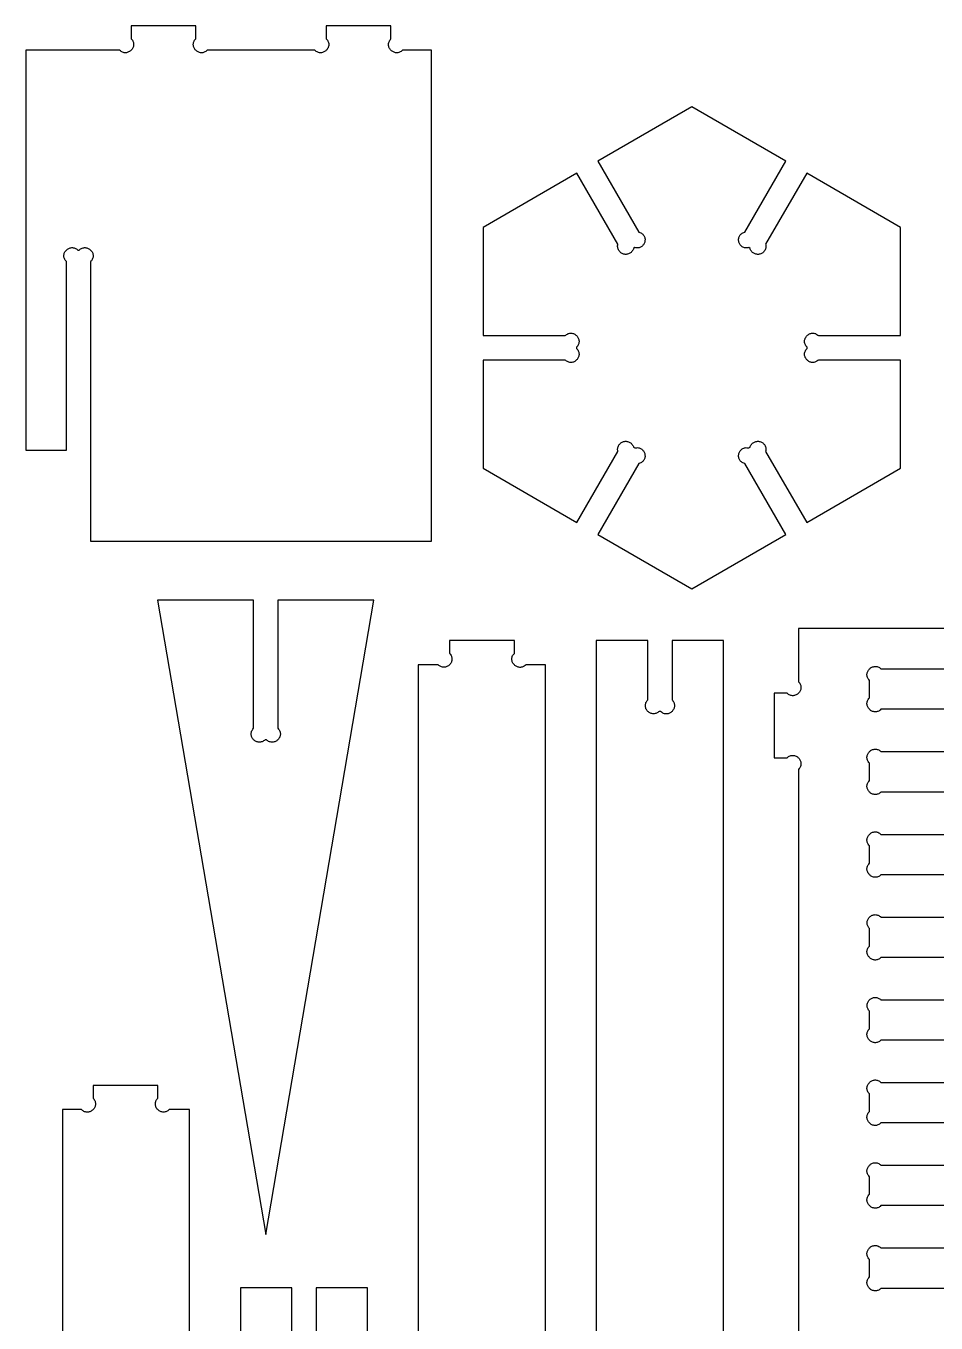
# Model space of a CAD drawing. Extents: x 105 to 1294, y 104 to 1295.
# Drawn here: x 862.1 to 974.6, y 1126.3 to 1286.7 of the extents above; entities that cross this region are included whole.
import ezdxf

# ---------------------------------------------------------------- set-up
doc = ezdxf.new("R2010")
doc.units = 0
doc.layers.add('LAYER_1', color=62, linetype='CONTINUOUS')

msp = doc.modelspace()

# ---------------------------------------------------------------- linework, layer by layer
at = {"layer": 'LAYER_1'}
for points in [[(867.13, 1257.58), (867.04, 1257.67), (866.98, 1257.76), (866.92, 1257.85), (866.88, 1257.95), (866.85, 1258.04), (866.83, 1258.14), (866.82, 1258.23), (866.82, 1258.33), (866.83, 1258.42), (866.85, 1258.51), (866.87, 1258.6), (866.91, 1258.69), (866.95, 1258.77), (867, 1258.85), (867.06, 1258.92), (867.13, 1258.99), (867.19, 1259.05), (867.27, 1259.11), (867.35, 1259.16), (867.43, 1259.2), (867.51, 1259.24), (867.6, 1259.27), (867.69, 1259.29), (867.79, 1259.3), (867.88, 1259.3), (867.98, 1259.29), (868.07, 1259.27), (868.17, 1259.24), (868.26, 1259.19), (868.36, 1259.14), (868.45, 1259.07), (868.54, 1258.99), (868.71, 1258.99), (868.8, 1259.07), (868.89, 1259.14), (868.99, 1259.19), (869.08, 1259.24), (869.18, 1259.27), (869.27, 1259.29), (869.37, 1259.3), (869.46, 1259.3), (869.55, 1259.29), (869.65, 1259.27), (869.73, 1259.24), (869.82, 1259.2), (869.9, 1259.16), (869.98, 1259.11), (870.06, 1259.05), (870.12, 1258.99), (870.19, 1258.92), (870.24, 1258.85), (870.3, 1258.77), (870.34, 1258.69), (870.38, 1258.6), (870.4, 1258.51), (870.42, 1258.42), (870.43, 1258.33), (870.43, 1258.23), (870.42, 1258.14), (870.4, 1258.04), (870.37, 1257.95), (870.33, 1257.85), (870.27, 1257.76), (870.21, 1257.67), (870.12, 1257.58), (870.12, 1223.02), (912.25, 1223.02), (912.25, 1283.71), (908.67, 1283.71), (908.58, 1283.63), (908.49, 1283.56), (908.39, 1283.51), (908.3, 1283.46), (908.2, 1283.43), (908.11, 1283.41), (908.01, 1283.4), (907.92, 1283.4), (907.82, 1283.41), (907.73, 1283.43), (907.64, 1283.46), (907.56, 1283.5), (907.47, 1283.54), (907.4, 1283.59), (907.32, 1283.65), (907.25, 1283.71), (907.19, 1283.78), (907.13, 1283.85), (907.08, 1283.93), (907.04, 1284.01), (907, 1284.1), (906.97, 1284.19), (906.95, 1284.28), (906.94, 1284.37), (906.94, 1284.47), (906.95, 1284.56), (906.97, 1284.66), (907.01, 1284.75), (907.05, 1284.85), (907.1, 1284.94), (907.17, 1285.03), (907.25, 1285.12), (907.25, 1286.71), (899.25, 1286.71), (899.25, 1285.12), (899.33, 1285.03), (899.4, 1284.94), (899.46, 1284.85), (899.5, 1284.75), (899.53, 1284.66), (899.55, 1284.56), (899.56, 1284.47), (899.56, 1284.37), (899.55, 1284.28), (899.53, 1284.19), (899.5, 1284.1), (899.47, 1284.01), (899.42, 1283.93), (899.37, 1283.85), (899.32, 1283.78), (899.25, 1283.71), (899.18, 1283.65), (899.11, 1283.59), (899.03, 1283.54), (898.95, 1283.5), (898.86, 1283.46), (898.77, 1283.43), (898.68, 1283.41), (898.59, 1283.4), (898.5, 1283.4), (898.4, 1283.41), (898.3, 1283.43), (898.21, 1283.46), (898.11, 1283.51), (898.02, 1283.56), (897.93, 1283.63), (897.84, 1283.71), (884.54, 1283.71), (884.45, 1283.63), (884.36, 1283.56), (884.26, 1283.51), (884.17, 1283.46), (884.07, 1283.43), (883.98, 1283.41), (883.88, 1283.4), (883.79, 1283.4), (883.69, 1283.41), (883.6, 1283.43), (883.51, 1283.46), (883.43, 1283.5), (883.35, 1283.54), (883.27, 1283.59), (883.19, 1283.65), (883.12, 1283.71), (883.06, 1283.78), (883, 1283.85), (882.95, 1283.93), (882.91, 1284.01), (882.87, 1284.1), (882.84, 1284.19), (882.82, 1284.28), (882.81, 1284.37), (882.81, 1284.47), (882.82, 1284.56), (882.84, 1284.66), (882.88, 1284.75), (882.92, 1284.85), (882.97, 1284.94), (883.04, 1285.03), (883.12, 1285.12), (883.12, 1286.71), (875.13, 1286.71), (875.13, 1285.12), (875.21, 1285.03), (875.28, 1284.94), (875.33, 1284.85), (875.38, 1284.75), (875.41, 1284.66), (875.43, 1284.56), (875.44, 1284.47), (875.44, 1284.37), (875.43, 1284.28), (875.41, 1284.19), (875.38, 1284.1), (875.34, 1284.01), (875.3, 1283.93), (875.25, 1283.85), (875.19, 1283.78), (875.13, 1283.71), (875.06, 1283.65), (874.98, 1283.59), (874.91, 1283.54), (874.82, 1283.5), (874.74, 1283.46), (874.65, 1283.43), (874.56, 1283.41), (874.46, 1283.4), (874.37, 1283.4), (874.27, 1283.41), (874.18, 1283.43), (874.08, 1283.46), (873.99, 1283.51), (873.89, 1283.56), (873.8, 1283.63), (873.71, 1283.71), (862.13, 1283.71), (862.13, 1234.27), (867.13, 1234.27)], [(958.64, 1268.51), (953.56, 1259.73), (953.58, 1259.63), (953.6, 1259.53), (953.6, 1259.43), (953.59, 1259.33), (953.57, 1259.24), (953.54, 1259.14), (953.51, 1259.05), (953.47, 1258.97), (953.41, 1258.89), (953.35, 1258.81), (953.29, 1258.74), (953.21, 1258.68), (953.13, 1258.62), (953.05, 1258.57), (952.95, 1258.53), (952.86, 1258.5), (952.76, 1258.48), (952.66, 1258.47), (952.56, 1258.47), (952.46, 1258.48), (952.36, 1258.49), (952.27, 1258.52), (952.18, 1258.56), (952.1, 1258.6), (952.02, 1258.65), (951.94, 1258.71), (951.87, 1258.78), (951.81, 1258.85), (951.75, 1258.93), (951.7, 1259.02), (951.66, 1259.11), (951.63, 1259.21), (951.48, 1259.3), (951.37, 1259.27), (951.25, 1259.26), (951.14, 1259.26), (951.04, 1259.27), (950.94, 1259.29), (950.85, 1259.32), (950.76, 1259.36), (950.68, 1259.4), (950.6, 1259.46), (950.53, 1259.52), (950.47, 1259.59), (950.41, 1259.66), (950.36, 1259.74), (950.32, 1259.83), (950.28, 1259.91), (950.26, 1260), (950.24, 1260.09), (950.22, 1260.19), (950.22, 1260.28), (950.22, 1260.37), (950.23, 1260.47), (950.25, 1260.56), (950.28, 1260.65), (950.32, 1260.73), (950.37, 1260.81), (950.42, 1260.89), (950.49, 1260.97), (950.56, 1261.03), (950.65, 1261.09), (950.74, 1261.15), (950.85, 1261.19), (950.97, 1261.23), (956.04, 1270.01), (944.44, 1276.71), (932.83, 1270.01), (937.9, 1261.23), (938.02, 1261.19), (938.12, 1261.15), (938.22, 1261.09), (938.3, 1261.03), (938.38, 1260.97), (938.44, 1260.89), (938.5, 1260.81), (938.55, 1260.73), (938.58, 1260.65), (938.61, 1260.56), (938.63, 1260.47), (938.65, 1260.37), (938.65, 1260.28), (938.64, 1260.19), (938.63, 1260.09), (938.61, 1260), (938.58, 1259.91), (938.55, 1259.83), (938.5, 1259.74), (938.45, 1259.66), (938.4, 1259.59), (938.33, 1259.52), (938.27, 1259.46), (938.19, 1259.4), (938.11, 1259.36), (938.02, 1259.32), (937.93, 1259.29), (937.83, 1259.27), (937.72, 1259.26), (937.62, 1259.26), (937.5, 1259.27), (937.38, 1259.3), (937.24, 1259.21), (937.21, 1259.11), (937.17, 1259.02), (937.12, 1258.93), (937.06, 1258.85), (937, 1258.78), (936.93, 1258.71), (936.85, 1258.65), (936.77, 1258.6), (936.69, 1258.56), (936.6, 1258.52), (936.5, 1258.49), (936.41, 1258.48), (936.31, 1258.47), (936.21, 1258.47), (936.11, 1258.48), (936.01, 1258.5), (935.91, 1258.53), (935.82, 1258.57), (935.74, 1258.62), (935.66, 1258.68), (935.58, 1258.74), (935.52, 1258.81), (935.46, 1258.89), (935.41, 1258.97), (935.36, 1259.05), (935.33, 1259.14), (935.3, 1259.24), (935.28, 1259.33), (935.27, 1259.43), (935.27, 1259.53), (935.28, 1259.63), (935.3, 1259.73), (930.23, 1268.51), (918.63, 1261.81), (918.63, 1248.42), (928.78, 1248.42), (928.87, 1248.5), (928.96, 1248.57), (929.05, 1248.62), (929.15, 1248.67), (929.24, 1248.7), (929.34, 1248.72), (929.43, 1248.73), (929.53, 1248.73), (929.62, 1248.72), (929.71, 1248.7), (929.8, 1248.67), (929.89, 1248.63), (929.97, 1248.59), (930.05, 1248.54), (930.12, 1248.48), (930.19, 1248.42), (930.25, 1248.35), (930.31, 1248.27), (930.36, 1248.2), (930.4, 1248.11), (930.44, 1248.03), (930.47, 1247.94), (930.49, 1247.85), (930.5, 1247.75), (930.5, 1247.66), (930.49, 1247.56), (930.47, 1247.47), (930.44, 1247.37), (930.39, 1247.28), (930.34, 1247.18), (930.27, 1247.09), (930.19, 1247), (930.19, 1246.83), (930.27, 1246.74), (930.34, 1246.65), (930.39, 1246.55), (930.44, 1246.46), (930.47, 1246.36), (930.49, 1246.27), (930.5, 1246.17), (930.5, 1246.08), (930.49, 1245.98), (930.47, 1245.89), (930.44, 1245.8), (930.4, 1245.72), (930.36, 1245.64), (930.31, 1245.56), (930.25, 1245.48), (930.19, 1245.42), (930.12, 1245.35), (930.05, 1245.29), (929.97, 1245.24), (929.89, 1245.2), (929.8, 1245.16), (929.71, 1245.14), (929.62, 1245.12), (929.53, 1245.11), (929.43, 1245.11), (929.34, 1245.11), (929.24, 1245.14), (929.15, 1245.17), (929.05, 1245.21), (928.96, 1245.27), (928.87, 1245.33), (928.78, 1245.41), (918.63, 1245.41), (918.63, 1232.02), (930.23, 1225.31), (935.3, 1234.11), (935.28, 1234.21), (935.27, 1234.31), (935.27, 1234.41), (935.28, 1234.5), (935.3, 1234.6), (935.33, 1234.69), (935.36, 1234.78), (935.41, 1234.86), (935.46, 1234.95), (935.52, 1235.02), (935.58, 1235.09), (935.66, 1235.15), (935.74, 1235.21), (935.82, 1235.26), (935.91, 1235.3), (936.01, 1235.33), (936.11, 1235.35), (936.21, 1235.36), (936.31, 1235.36), (936.41, 1235.35), (936.5, 1235.34), (936.6, 1235.31), (936.69, 1235.27), (936.77, 1235.23), (936.85, 1235.18), (936.93, 1235.12), (937, 1235.05), (937.06, 1234.98), (937.12, 1234.9), (937.17, 1234.81), (937.21, 1234.72), (937.24, 1234.63), (937.38, 1234.54), (937.5, 1234.56), (937.62, 1234.57), (937.72, 1234.58), (937.83, 1234.57), (937.93, 1234.54), (938.02, 1234.51), (938.11, 1234.47), (938.19, 1234.43), (938.27, 1234.37), (938.33, 1234.31), (938.4, 1234.24), (938.45, 1234.17), (938.5, 1234.09), (938.55, 1234), (938.58, 1233.92), (938.61, 1233.83), (938.63, 1233.74), (938.64, 1233.64), (938.65, 1233.55), (938.65, 1233.46), (938.63, 1233.37), (938.61, 1233.28), (938.58, 1233.19), (938.55, 1233.1), (938.5, 1233.02), (938.44, 1232.94), (938.38, 1232.87), (938.3, 1232.8), (938.22, 1232.74), (938.12, 1232.69), (938.02, 1232.64), (937.9, 1232.6), (932.83, 1223.82), (944.44, 1217.11), (956.04, 1223.82), (950.97, 1232.6), (950.85, 1232.64), (950.74, 1232.69), (950.65, 1232.74), (950.56, 1232.8), (950.49, 1232.87), (950.42, 1232.94), (950.37, 1233.02), (950.32, 1233.1), (950.28, 1233.19), (950.25, 1233.28), (950.23, 1233.37), (950.22, 1233.46), (950.22, 1233.55), (950.22, 1233.64), (950.24, 1233.74), (950.26, 1233.83), (950.28, 1233.92), (950.32, 1234), (950.36, 1234.09), (950.41, 1234.17), (950.47, 1234.24), (950.53, 1234.31), (950.6, 1234.37), (950.68, 1234.43), (950.76, 1234.47), (950.85, 1234.51), (950.94, 1234.54), (951.04, 1234.57), (951.14, 1234.58), (951.25, 1234.57), (951.37, 1234.56), (951.48, 1234.54), (951.63, 1234.63), (951.66, 1234.72), (951.7, 1234.81), (951.75, 1234.9), (951.81, 1234.98), (951.87, 1235.05), (951.94, 1235.12), (952.02, 1235.18), (952.1, 1235.23), (952.18, 1235.27), (952.27, 1235.31), (952.36, 1235.34), (952.46, 1235.35), (952.56, 1235.36), (952.66, 1235.36), (952.76, 1235.35), (952.86, 1235.33), (952.95, 1235.3), (953.05, 1235.26), (953.13, 1235.21), (953.21, 1235.15), (953.29, 1235.09), (953.35, 1235.02), (953.41, 1234.95), (953.47, 1234.86), (953.51, 1234.78), (953.54, 1234.69), (953.57, 1234.6), (953.59, 1234.5), (953.6, 1234.41), (953.6, 1234.31), (953.58, 1234.21), (953.56, 1234.11), (958.64, 1225.31), (970.24, 1232.02), (970.24, 1245.41), (960.09, 1245.41), (960, 1245.33), (959.91, 1245.27), (959.82, 1245.21), (959.72, 1245.17), (959.63, 1245.14), (959.53, 1245.11), (959.43, 1245.11), (959.34, 1245.11), (959.25, 1245.12), (959.16, 1245.14), (959.07, 1245.16), (958.98, 1245.2), (958.9, 1245.24), (958.82, 1245.29), (958.75, 1245.35), (958.68, 1245.42), (958.61, 1245.48), (958.56, 1245.56), (958.51, 1245.64), (958.46, 1245.72), (958.43, 1245.8), (958.4, 1245.89), (958.38, 1245.98), (958.37, 1246.08), (958.37, 1246.17), (958.38, 1246.27), (958.4, 1246.36), (958.43, 1246.46), (958.47, 1246.55), (958.53, 1246.65), (958.6, 1246.74), (958.68, 1246.83), (958.68, 1247), (958.6, 1247.09), (958.53, 1247.18), (958.47, 1247.28), (958.43, 1247.37), (958.4, 1247.47), (958.38, 1247.56), (958.37, 1247.66), (958.37, 1247.75), (958.38, 1247.85), (958.4, 1247.94), (958.43, 1248.03), (958.46, 1248.11), (958.51, 1248.2), (958.56, 1248.27), (958.61, 1248.35), (958.68, 1248.42), (958.75, 1248.48), (958.82, 1248.54), (958.9, 1248.59), (958.98, 1248.63), (959.07, 1248.67), (959.16, 1248.7), (959.25, 1248.72), (959.34, 1248.73), (959.43, 1248.73), (959.53, 1248.72), (959.63, 1248.7), (959.72, 1248.67), (959.82, 1248.62), (959.91, 1248.57), (960, 1248.5), (960.09, 1248.42), (970.24, 1248.42), (970.24, 1261.81)], [(890.27, 1199.87), (890.27, 1215.72), (878.4, 1215.72), (891.77, 1137.3), (905.13, 1215.72), (893.27, 1215.72), (893.27, 1199.87), (893.35, 1199.78), (893.42, 1199.69), (893.48, 1199.59), (893.52, 1199.5), (893.55, 1199.4), (893.57, 1199.31), (893.58, 1199.21), (893.58, 1199.12), (893.57, 1199.03), (893.55, 1198.93), (893.52, 1198.85), (893.49, 1198.76), (893.44, 1198.68), (893.39, 1198.6), (893.33, 1198.53), (893.27, 1198.46), (893.2, 1198.39), (893.13, 1198.34), (893.05, 1198.28), (892.97, 1198.24), (892.88, 1198.21), (892.79, 1198.18), (892.7, 1198.16), (892.61, 1198.15), (892.51, 1198.15), (892.42, 1198.16), (892.32, 1198.18), (892.23, 1198.21), (892.13, 1198.25), (892.04, 1198.31), (891.95, 1198.37), (891.86, 1198.46), (891.69, 1198.46), (891.6, 1198.37), (891.5, 1198.31), (891.41, 1198.25), (891.32, 1198.21), (891.22, 1198.18), (891.12, 1198.16), (891.03, 1198.15), (890.93, 1198.15), (890.84, 1198.16), (890.75, 1198.18), (890.66, 1198.21), (890.58, 1198.24), (890.49, 1198.28), (890.41, 1198.34), (890.34, 1198.39), (890.27, 1198.46), (890.21, 1198.53), (890.15, 1198.6), (890.1, 1198.68), (890.06, 1198.76), (890.02, 1198.85), (889.99, 1198.93), (889.97, 1199.03), (889.96, 1199.12), (889.96, 1199.21), (889.97, 1199.31), (889.99, 1199.4), (890.02, 1199.5), (890.07, 1199.59), (890.12, 1199.69), (890.19, 1199.78)]]:
    msp.add_lwpolyline(points, close=True, dxfattribs=at)
for points in [[(978.17, 1212.22), (957.62, 1212.22), (957.62, 1205.63), (957.7, 1205.54), (957.77, 1205.44), (957.83, 1205.35), (957.87, 1205.26), (957.9, 1205.16), (957.92, 1205.06), (957.93, 1204.97), (957.93, 1204.87), (957.92, 1204.78), (957.9, 1204.69), (957.87, 1204.6), (957.84, 1204.52), (957.79, 1204.43), (957.74, 1204.36), (957.69, 1204.28), (957.62, 1204.21), (957.55, 1204.15), (957.48, 1204.09), (957.4, 1204.04), (957.32, 1204), (957.23, 1203.96), (957.14, 1203.93), (957.05, 1203.91), (956.96, 1203.9), (956.87, 1203.9), (956.77, 1203.91), (956.67, 1203.93), (956.58, 1203.96), (956.48, 1204.01), (956.39, 1204.06), (956.3, 1204.13), (956.21, 1204.21), (954.63, 1204.21), (954.63, 1196.22), (956.21, 1196.22), (956.3, 1196.3), (956.39, 1196.37), (956.48, 1196.42), (956.58, 1196.46), (956.67, 1196.5), (956.77, 1196.52), (956.87, 1196.53), (956.96, 1196.52), (957.05, 1196.51), (957.14, 1196.49), (957.23, 1196.47), (957.32, 1196.43), (957.4, 1196.39), (957.48, 1196.34), (957.55, 1196.28), (957.62, 1196.21), (957.69, 1196.15), (957.74, 1196.07), (957.79, 1195.99), (957.84, 1195.91), (957.87, 1195.82), (957.9, 1195.74), (957.92, 1195.64), (957.93, 1195.55), (957.93, 1195.46), (957.92, 1195.36), (957.9, 1195.26), (957.87, 1195.17), (957.83, 1195.07), (957.77, 1194.98), (957.7, 1194.89), (957.62, 1194.79), (957.62, 1112.35)], [(926.37, 1050.53), (926.37, 1207.72), (923.91, 1207.72), (923.82, 1207.64), (923.73, 1207.57), (923.64, 1207.51), (923.54, 1207.47), (923.45, 1207.44), (923.35, 1207.42), (923.26, 1207.41), (923.16, 1207.41), (923.07, 1207.42), (922.98, 1207.44), (922.89, 1207.47), (922.8, 1207.5), (922.72, 1207.55), (922.64, 1207.6), (922.57, 1207.65), (922.5, 1207.72), (922.43, 1207.79), (922.38, 1207.86), (922.33, 1207.94), (922.28, 1208.02), (922.25, 1208.11), (922.22, 1208.2), (922.2, 1208.29), (922.19, 1208.38), (922.19, 1208.48), (922.2, 1208.57), (922.22, 1208.67), (922.25, 1208.76), (922.29, 1208.86), (922.35, 1208.95), (922.42, 1209.04), (922.5, 1209.13), (922.5, 1210.72), (914.5, 1210.72), (914.5, 1209.13), (914.57, 1209.06), (914.62, 1208.98), (914.68, 1208.89), (914.72, 1208.8), (914.75, 1208.71), (914.77, 1208.62), (914.78, 1208.52), (914.79, 1208.43), (914.78, 1208.33), (914.77, 1208.24), (914.75, 1208.14), (914.72, 1208.05), (914.68, 1207.96), (914.62, 1207.88), (914.57, 1207.8), (914.5, 1207.72), (914.42, 1207.65), (914.34, 1207.59), (914.25, 1207.54), (914.17, 1207.5), (914.07, 1207.46), (913.98, 1207.44), (913.89, 1207.43), (913.79, 1207.42), (913.69, 1207.43), (913.6, 1207.44), (913.5, 1207.46), (913.41, 1207.5), (913.32, 1207.54), (913.24, 1207.59), (913.16, 1207.65), (913.08, 1207.72), (910.63, 1207.72), (910.63, 1050.53)], [(948.36, 1053.53), (948.36, 1210.72), (941.99, 1210.72), (941.99, 1203.38), (942.08, 1203.29), (942.14, 1203.2), (942.2, 1203.1), (942.24, 1203.01), (942.27, 1202.91), (942.29, 1202.82), (942.3, 1202.72), (942.3, 1202.63), (942.29, 1202.53), (942.27, 1202.44), (942.25, 1202.35), (942.21, 1202.27), (942.17, 1202.18), (942.11, 1202.11), (942.06, 1202.03), (941.99, 1201.96), (941.92, 1201.9), (941.85, 1201.84), (941.77, 1201.79), (941.69, 1201.75), (941.6, 1201.71), (941.52, 1201.68), (941.42, 1201.67), (941.33, 1201.65), (941.24, 1201.65), (941.14, 1201.66), (941.05, 1201.68), (940.95, 1201.72), (940.86, 1201.76), (940.76, 1201.81), (940.67, 1201.88), (940.58, 1201.96), (940.41, 1201.96), (940.33, 1201.9), (940.25, 1201.84), (940.17, 1201.79), (940.08, 1201.74), (939.99, 1201.71), (939.9, 1201.69), (939.8, 1201.68), (939.7, 1201.67), (939.61, 1201.68), (939.51, 1201.69), (939.42, 1201.71), (939.33, 1201.74), (939.24, 1201.79), (939.15, 1201.84), (939.07, 1201.9), (939, 1201.96), (938.93, 1202.04), (938.87, 1202.12), (938.82, 1202.21), (938.77, 1202.29), (938.74, 1202.39), (938.72, 1202.48), (938.7, 1202.57), (938.7, 1202.67), (938.7, 1202.77), (938.72, 1202.86), (938.74, 1202.95), (938.77, 1203.05), (938.82, 1203.13), (938.87, 1203.22), (938.93, 1203.3), (939, 1203.38), (939, 1210.72), (932.62, 1210.72), (932.62, 1053.53)], [(978.17, 1202.22), (967.81, 1202.22), (967.72, 1202.13), (967.63, 1202.07), (967.54, 1202.01), (967.44, 1201.97), (967.35, 1201.94), (967.25, 1201.92), (967.16, 1201.91), (967.06, 1201.91), (966.97, 1201.92), (966.88, 1201.94), (966.79, 1201.96), (966.7, 1202), (966.62, 1202.04), (966.54, 1202.09), (966.47, 1202.15), (966.4, 1202.22), (966.34, 1202.28), (966.28, 1202.36), (966.23, 1202.44), (966.18, 1202.52), (966.15, 1202.6), (966.12, 1202.69), (966.1, 1202.78), (966.09, 1202.88), (966.09, 1202.97), (966.1, 1203.07), (966.12, 1203.16), (966.15, 1203.26), (966.19, 1203.35), (966.25, 1203.45), (966.32, 1203.54), (966.4, 1203.63), (966.4, 1205.8), (966.32, 1205.89), (966.25, 1205.98), (966.19, 1206.07), (966.15, 1206.17), (966.12, 1206.26), (966.1, 1206.36), (966.09, 1206.45), (966.09, 1206.55), (966.1, 1206.64), (966.12, 1206.73), (966.15, 1206.82), (966.18, 1206.91), (966.23, 1206.99), (966.28, 1207.07), (966.34, 1207.14), (966.4, 1207.21), (966.47, 1207.28), (966.54, 1207.33), (966.62, 1207.39), (966.7, 1207.43), (966.79, 1207.47), (966.88, 1207.49), (966.97, 1207.51), (967.06, 1207.52), (967.16, 1207.53), (967.25, 1207.52), (967.35, 1207.5), (967.44, 1207.46), (967.54, 1207.42), (967.63, 1207.37), (967.72, 1207.3), (967.81, 1207.22), (978.17, 1207.22)], [(978.17, 1191.99), (967.81, 1191.99), (967.72, 1191.9), (967.63, 1191.84), (967.54, 1191.78), (967.44, 1191.74), (967.35, 1191.71), (967.25, 1191.69), (967.16, 1191.68), (967.06, 1191.68), (966.97, 1191.69), (966.88, 1191.71), (966.79, 1191.73), (966.7, 1191.77), (966.62, 1191.81), (966.54, 1191.87), (966.47, 1191.92), (966.4, 1191.99), (966.34, 1192.05), (966.28, 1192.13), (966.23, 1192.21), (966.18, 1192.29), (966.15, 1192.38), (966.12, 1192.46), (966.1, 1192.55), (966.09, 1192.65), (966.09, 1192.74), (966.1, 1192.84), (966.12, 1192.93), (966.15, 1193.03), (966.19, 1193.12), (966.25, 1193.22), (966.32, 1193.31), (966.4, 1193.4), (966.4, 1195.57), (966.32, 1195.66), (966.25, 1195.76), (966.19, 1195.85), (966.15, 1195.94), (966.12, 1196.04), (966.1, 1196.14), (966.09, 1196.23), (966.09, 1196.32), (966.1, 1196.42), (966.12, 1196.51), (966.15, 1196.6), (966.18, 1196.68), (966.23, 1196.77), (966.28, 1196.84), (966.34, 1196.92), (966.4, 1196.99), (966.47, 1197.05), (966.54, 1197.11), (966.62, 1197.16), (966.7, 1197.2), (966.79, 1197.24), (966.88, 1197.27), (966.97, 1197.29), (967.06, 1197.3), (967.16, 1197.3), (967.25, 1197.29), (967.35, 1197.27), (967.44, 1197.24), (967.54, 1197.19), (967.63, 1197.14), (967.72, 1197.07), (967.81, 1196.99), (978.17, 1196.99)], [(978.17, 1181.76), (967.81, 1181.76), (967.72, 1181.68), (967.63, 1181.61), (967.54, 1181.55), (967.44, 1181.51), (967.35, 1181.48), (967.25, 1181.46), (967.16, 1181.45), (967.06, 1181.45), (966.97, 1181.46), (966.88, 1181.48), (966.79, 1181.51), (966.7, 1181.54), (966.62, 1181.59), (966.54, 1181.64), (966.47, 1181.7), (966.4, 1181.76), (966.34, 1181.83), (966.28, 1181.9), (966.23, 1181.98), (966.18, 1182.07), (966.15, 1182.15), (966.12, 1182.24), (966.1, 1182.33), (966.09, 1182.43), (966.09, 1182.52), (966.1, 1182.62), (966.12, 1182.71), (966.15, 1182.81), (966.19, 1182.9), (966.25, 1183), (966.32, 1183.09), (966.4, 1183.18), (966.4, 1185.34), (966.32, 1185.43), (966.25, 1185.53), (966.19, 1185.62), (966.15, 1185.71), (966.12, 1185.81), (966.1, 1185.91), (966.09, 1186), (966.09, 1186.1), (966.1, 1186.19), (966.12, 1186.28), (966.15, 1186.37), (966.18, 1186.45), (966.23, 1186.54), (966.28, 1186.61), (966.34, 1186.69), (966.4, 1186.76), (966.47, 1186.82), (966.54, 1186.88), (966.62, 1186.93), (966.7, 1186.97), (966.79, 1187.01), (966.88, 1187.04), (966.97, 1187.06), (967.06, 1187.07), (967.16, 1187.07), (967.25, 1187.06), (967.35, 1187.04), (967.44, 1187.01), (967.54, 1186.96), (967.63, 1186.91), (967.72, 1186.84), (967.81, 1186.76), (978.17, 1186.76)], [(978.17, 1171.53), (967.81, 1171.53), (967.72, 1171.45), (967.63, 1171.38), (967.54, 1171.32), (967.44, 1171.28), (967.35, 1171.25), (967.25, 1171.23), (967.16, 1171.22), (967.06, 1171.22), (966.97, 1171.23), (966.88, 1171.25), (966.79, 1171.28), (966.7, 1171.31), (966.62, 1171.36), (966.54, 1171.41), (966.47, 1171.46), (966.4, 1171.53), (966.34, 1171.6), (966.28, 1171.67), (966.23, 1171.75), (966.18, 1171.83), (966.15, 1171.92), (966.12, 1172.01), (966.1, 1172.1), (966.09, 1172.19), (966.09, 1172.29), (966.1, 1172.38), (966.12, 1172.48), (966.15, 1172.58), (966.19, 1172.67), (966.25, 1172.76), (966.32, 1172.86), (966.4, 1172.95), (966.4, 1175.12), (966.33, 1175.19), (966.27, 1175.27), (966.22, 1175.36), (966.18, 1175.45), (966.15, 1175.54), (966.12, 1175.63), (966.11, 1175.73), (966.11, 1175.82), (966.11, 1175.92), (966.12, 1176.01), (966.15, 1176.11), (966.18, 1176.2), (966.22, 1176.29), (966.27, 1176.37), (966.33, 1176.45), (966.4, 1176.53), (966.47, 1176.6), (966.56, 1176.66), (966.64, 1176.71), (966.73, 1176.75), (966.82, 1176.78), (966.91, 1176.81), (967.01, 1176.82), (967.1, 1176.83), (967.2, 1176.82), (967.3, 1176.81), (967.39, 1176.78), (967.48, 1176.75), (967.57, 1176.71), (967.65, 1176.66), (967.74, 1176.6), (967.81, 1176.53), (978.17, 1176.53)], [(978.17, 1161.31), (967.81, 1161.31), (967.72, 1161.22), (967.63, 1161.16), (967.54, 1161.1), (967.44, 1161.06), (967.35, 1161.03), (967.25, 1161.01), (967.16, 1161), (967.06, 1161), (966.97, 1161.01), (966.88, 1161.03), (966.79, 1161.05), (966.7, 1161.09), (966.62, 1161.13), (966.54, 1161.18), (966.47, 1161.24), (966.4, 1161.31), (966.34, 1161.37), (966.28, 1161.45), (966.23, 1161.53), (966.18, 1161.61), (966.15, 1161.69), (966.12, 1161.78), (966.1, 1161.87), (966.09, 1161.97), (966.09, 1162.06), (966.1, 1162.16), (966.12, 1162.25), (966.15, 1162.35), (966.19, 1162.44), (966.25, 1162.54), (966.32, 1162.63), (966.4, 1162.72), (966.4, 1164.89), (966.33, 1164.96), (966.27, 1165.04), (966.22, 1165.13), (966.18, 1165.22), (966.15, 1165.31), (966.12, 1165.4), (966.11, 1165.5), (966.11, 1165.59), (966.11, 1165.69), (966.12, 1165.78), (966.15, 1165.88), (966.18, 1165.97), (966.22, 1166.06), (966.27, 1166.14), (966.33, 1166.22), (966.4, 1166.3), (966.47, 1166.37), (966.56, 1166.43), (966.64, 1166.48), (966.73, 1166.52), (966.82, 1166.55), (966.91, 1166.57), (967.01, 1166.59), (967.1, 1166.59), (967.2, 1166.59), (967.3, 1166.57), (967.39, 1166.55), (967.48, 1166.52), (967.57, 1166.48), (967.65, 1166.43), (967.74, 1166.37), (967.81, 1166.3), (978.17, 1166.3)], [(978.17, 1151.08), (967.81, 1151.08), (967.72, 1150.99), (967.63, 1150.93), (967.54, 1150.87), (967.44, 1150.83), (967.35, 1150.8), (967.25, 1150.78), (967.16, 1150.77), (967.06, 1150.77), (966.97, 1150.78), (966.88, 1150.8), (966.79, 1150.82), (966.7, 1150.86), (966.62, 1150.9), (966.54, 1150.96), (966.47, 1151.01), (966.4, 1151.08), (966.34, 1151.14), (966.28, 1151.22), (966.23, 1151.3), (966.18, 1151.38), (966.15, 1151.47), (966.12, 1151.55), (966.1, 1151.64), (966.09, 1151.74), (966.09, 1151.83), (966.1, 1151.93), (966.12, 1152.02), (966.15, 1152.12), (966.19, 1152.21), (966.25, 1152.31), (966.32, 1152.4), (966.4, 1152.49), (966.4, 1154.66), (966.32, 1154.75), (966.25, 1154.85), (966.19, 1154.94), (966.15, 1155.03), (966.12, 1155.13), (966.1, 1155.23), (966.09, 1155.32), (966.09, 1155.41), (966.1, 1155.51), (966.12, 1155.6), (966.15, 1155.69), (966.18, 1155.77), (966.23, 1155.86), (966.28, 1155.93), (966.34, 1156.01), (966.4, 1156.08), (966.47, 1156.14), (966.54, 1156.2), (966.62, 1156.25), (966.7, 1156.29), (966.79, 1156.33), (966.88, 1156.36), (966.97, 1156.38), (967.06, 1156.39), (967.16, 1156.39), (967.25, 1156.38), (967.35, 1156.36), (967.44, 1156.33), (967.54, 1156.28), (967.63, 1156.23), (967.72, 1156.16), (967.81, 1156.08), (978.17, 1156.08)], [(882.36, 963.44), (882.36, 1152.72), (879.84, 1152.72), (879.76, 1152.65), (879.68, 1152.59), (879.6, 1152.54), (879.51, 1152.5), (879.42, 1152.46), (879.32, 1152.44), (879.23, 1152.43), (879.13, 1152.42), (879.04, 1152.43), (878.94, 1152.44), (878.85, 1152.46), (878.75, 1152.5), (878.67, 1152.54), (878.58, 1152.59), (878.5, 1152.65), (878.42, 1152.72), (878.35, 1152.79), (878.3, 1152.87), (878.24, 1152.96), (878.2, 1153.05), (878.17, 1153.14), (878.15, 1153.23), (878.13, 1153.33), (878.13, 1153.42), (878.13, 1153.52), (878.15, 1153.61), (878.17, 1153.71), (878.2, 1153.8), (878.24, 1153.89), (878.3, 1153.97), (878.35, 1154.05), (878.42, 1154.13), (878.42, 1155.71), (870.42, 1155.71), (870.42, 1154.13), (870.51, 1154.04), (870.57, 1153.95), (870.63, 1153.85), (870.67, 1153.76), (870.7, 1153.66), (870.72, 1153.57), (870.73, 1153.47), (870.73, 1153.38), (870.72, 1153.28), (870.7, 1153.19), (870.68, 1153.11), (870.64, 1153.02), (870.6, 1152.94), (870.54, 1152.86), (870.49, 1152.78), (870.42, 1152.72), (870.35, 1152.65), (870.28, 1152.6), (870.2, 1152.54), (870.12, 1152.5), (870.03, 1152.46), (869.94, 1152.44), (869.85, 1152.42), (869.76, 1152.41), (869.67, 1152.41), (869.57, 1152.42), (869.47, 1152.44), (869.38, 1152.47), (869.28, 1152.51), (869.19, 1152.57), (869.1, 1152.63), (869.01, 1152.72), (866.63, 1152.72), (866.63, 963.44)], [(978.17, 1140.85), (967.81, 1140.85), (967.72, 1140.76), (967.63, 1140.7), (967.54, 1140.64), (967.44, 1140.6), (967.35, 1140.57), (967.25, 1140.55), (967.16, 1140.54), (967.06, 1140.54), (966.97, 1140.55), (966.88, 1140.57), (966.79, 1140.6), (966.7, 1140.63), (966.62, 1140.67), (966.54, 1140.73), (966.47, 1140.78), (966.4, 1140.85), (966.34, 1140.92), (966.28, 1140.99), (966.23, 1141.07), (966.18, 1141.15), (966.15, 1141.24), (966.12, 1141.32), (966.1, 1141.42), (966.09, 1141.51), (966.09, 1141.6), (966.1, 1141.7), (966.12, 1141.79), (966.15, 1141.89), (966.19, 1141.98), (966.25, 1142.08), (966.32, 1142.17), (966.4, 1142.26), (966.4, 1144.43), (966.32, 1144.52), (966.25, 1144.62), (966.19, 1144.71), (966.15, 1144.8), (966.12, 1144.9), (966.1, 1145), (966.09, 1145.09), (966.09, 1145.19), (966.1, 1145.28), (966.12, 1145.37), (966.15, 1145.46), (966.18, 1145.54), (966.23, 1145.63), (966.28, 1145.7), (966.34, 1145.78), (966.4, 1145.85), (966.47, 1145.91), (966.54, 1145.97), (966.62, 1146.02), (966.7, 1146.06), (966.79, 1146.1), (966.88, 1146.13), (966.97, 1146.15), (967.06, 1146.16), (967.16, 1146.16), (967.25, 1146.15), (967.35, 1146.13), (967.44, 1146.1), (967.54, 1146.05), (967.63, 1146), (967.72, 1145.93), (967.81, 1145.85), (978.17, 1145.85)], [(978.17, 1130.62), (967.81, 1130.62), (967.72, 1130.54), (967.63, 1130.47), (967.54, 1130.41), (967.44, 1130.37), (967.35, 1130.34), (967.25, 1130.32), (967.16, 1130.31), (967.06, 1130.31), (966.97, 1130.32), (966.88, 1130.34), (966.79, 1130.37), (966.7, 1130.4), (966.62, 1130.45), (966.54, 1130.5), (966.47, 1130.55), (966.4, 1130.62), (966.34, 1130.69), (966.28, 1130.76), (966.23, 1130.84), (966.18, 1130.92), (966.15, 1131.01), (966.12, 1131.09), (966.1, 1131.19), (966.09, 1131.28), (966.09, 1131.37), (966.1, 1131.47), (966.12, 1131.56), (966.15, 1131.66), (966.19, 1131.75), (966.25, 1131.85), (966.32, 1131.94), (966.4, 1132.03), (966.4, 1134.21), (966.32, 1134.29), (966.25, 1134.39), (966.19, 1134.48), (966.15, 1134.57), (966.12, 1134.67), (966.1, 1134.77), (966.09, 1134.86), (966.09, 1134.96), (966.1, 1135.05), (966.12, 1135.14), (966.15, 1135.23), (966.18, 1135.31), (966.23, 1135.4), (966.28, 1135.48), (966.34, 1135.55), (966.4, 1135.62), (966.47, 1135.68), (966.54, 1135.74), (966.62, 1135.79), (966.7, 1135.83), (966.79, 1135.87), (966.88, 1135.9), (966.97, 1135.92), (967.06, 1135.93), (967.16, 1135.93), (967.25, 1135.92), (967.35, 1135.9), (967.44, 1135.87), (967.54, 1135.82), (967.63, 1135.77), (967.72, 1135.7), (967.81, 1135.62), (978.17, 1135.62)], [(894.99, 1123.38), (894.99, 1130.71), (888.63, 1130.71), (888.63, 941.35)], [(904.36, 941.35), (904.36, 1130.71), (897.99, 1130.71), (897.99, 1123.38)]]:
    msp.add_lwpolyline(points, dxfattribs=at)

doc.saveas('drawing.dxf')
